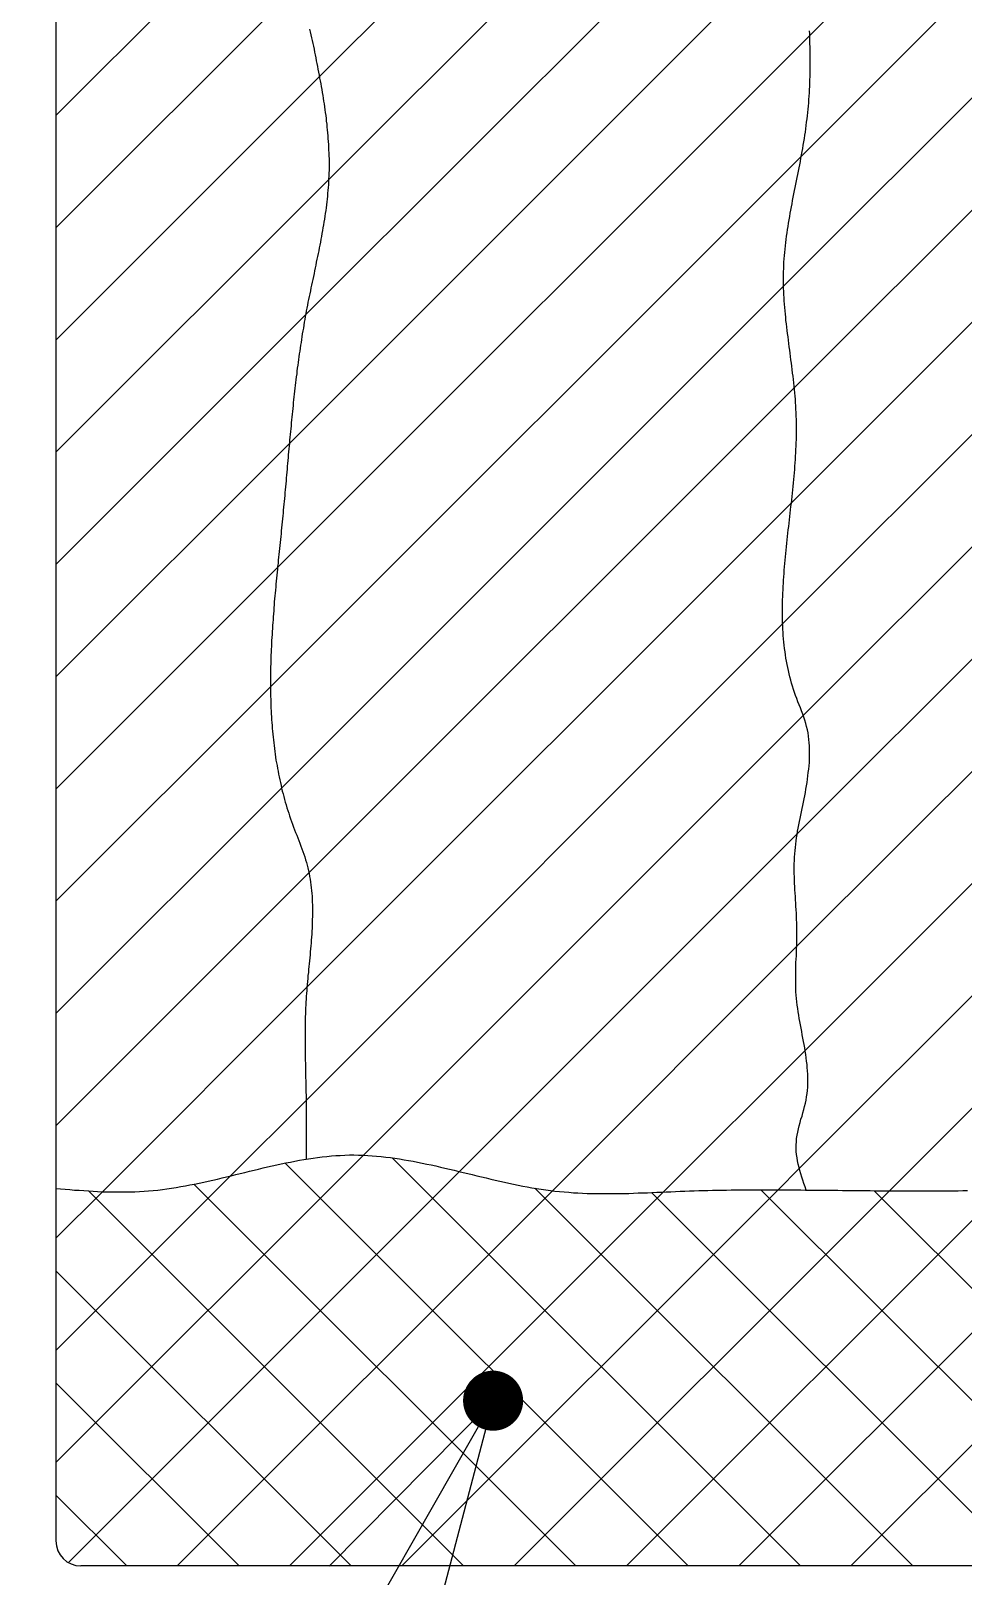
# Model space of a CAD drawing. Extents: x 443 to 1217, y -1921 to -677.
# Drawn here: x 511.64 to 518.9, y -1150.18 to -1138.15 of the extents above; entities that cross this region are included whole.
import ezdxf

# ---------------------------------------------------------------- set-up
doc = ezdxf.new("R2010")
doc.units = 0
doc.header["$MEASUREMENT"] = 0
doc.layers.get('0').update_dxf_attribs({"linetype": 'CONTINUOUS'})
doc.layers.add('3', color=8, linetype='CONTINUOUS')

msp = doc.modelspace()

# ---------------------------------------------------------------- linework, layer by layer
at = {"color": 8, "linetype": 'Continuous'}
for p, q in [((517.504, -1140.135), (525.065, -1132.574)), ((517.565, -1141.823), (526.814, -1132.574)), ((517.588, -1140.926), (525.939, -1132.574)), ((517.643, -1139.122), (524.19, -1132.574)), ((517.708, -1138.182), (523.315, -1132.574)), ((517.497, -1142.765), (526.853, -1133.41)), ((517.658, -1143.48), (526.845, -1134.292)), ((513.889, -1138.502), (517.533, -1134.858)), ((517.611, -1144.401), (526.816, -1135.196)), ((513.961, -1139.305), (517.469, -1135.797)), ((517.606, -1145.28), (526.779, -1136.108)), ((513.781, -1140.359), (517.528, -1136.613)), ((511.837, -1138.805), (513.63, -1137.012)), ((517.672, -1146.089), (526.754, -1137.007)), ((513.655, -1141.36), (517.632, -1137.383)), ((511.837, -1139.68), (513.74, -1137.777)), ((517.627, -1147.009), (526.759, -1137.877)), ((513.563, -1142.326), (517.708, -1138.182)), ((511.837, -1140.554), (513.889, -1138.502)), ((518.328, -1147.183), (526.794, -1138.716)), ((513.508, -1143.256), (517.643, -1139.122)), ((511.837, -1141.429), (513.961, -1139.305)), ((513.594, -1144.045), (517.504, -1140.135)), ((511.837, -1142.304), (513.781, -1140.359)), ((513.808, -1144.706), (517.588, -1140.926)), ((511.837, -1143.178), (513.655, -1141.36)), ((513.792, -1145.596), (517.565, -1141.823)), ((511.837, -1144.053), (513.563, -1142.326)), ((513.785, -1146.478), (517.497, -1142.765)), ((511.837, -1144.927), (513.508, -1143.256)), ((514.232, -1146.905), (517.658, -1143.48)), ((511.837, -1145.802), (513.594, -1144.045)), ((514.98, -1147.032), (517.611, -1144.401)), ((511.837, -1146.677), (513.808, -1144.706)), ((515.705, -1147.182), (517.606, -1145.28)), ((512.2, -1147.189), (513.792, -1145.596)), ((516.57, -1147.191), (517.672, -1146.089)), ((513.196, -1147.066), (513.785, -1146.478)), ((511.837, -1149.3), (514.232, -1146.905)), ((516.761, -1150.105), (513.622, -1146.966)), ((517.636, -1150.105), (514.456, -1146.926)), ((511.837, -1148.426), (513.196, -1147.066)), ((511.934, -1150.079), (514.98, -1147.032)), ((517.462, -1147.174), (517.627, -1147.009)), ((511.837, -1147.551), (512.2, -1147.189)), ((515.012, -1150.105), (512.09, -1147.183)), ((512.782, -1150.105), (515.705, -1147.182)), ((515.887, -1150.105), (512.912, -1147.131)), ((513.656, -1150.105), (516.57, -1147.191)), ((514.531, -1150.105), (517.462, -1147.174)), ((515.405, -1150.105), (518.328, -1147.183)), ((518.51, -1150.105), (515.567, -1147.162)), ((516.28, -1150.105), (519.206, -1147.179)), ((519.385, -1150.105), (516.475, -1147.195)), ((517.155, -1150.105), (520.069, -1147.191)), ((520.26, -1150.105), (517.328, -1147.174)), ((518.029, -1150.105), (520.935, -1147.199)), ((521.134, -1150.105), (518.211, -1147.182)), ((514.137, -1150.105), (511.837, -1147.805)), ((513.263, -1150.105), (511.837, -1148.679)), ((512.388, -1150.105), (511.837, -1149.554))]:
    msp.add_line(p, q, dxfattribs=at)
at = {"color": 7, "linetype": 'Continuous'}
msp.add_line((515.242, -1148.817), (503.162, -1169.972), dxfattribs=at)
at = {"color": 8}
for q in [(513.965, -1150.107), (514.083, -1150.847), (514.781, -1150.573)]:
    msp.add_line((515.242, -1148.817), q, dxfattribs=at)
at = {"color": 8, "const_width": 0.234}
msp.add_lwpolyline([(515.359, -1148.817, 1), (515.125, -1148.818, 1), (515.359, -1148.817)], format="xyb", dxfattribs=at)
at = {"layer": '3', "color": 3, "linetype": 'Continuous'}
for p, q in [((511.837, -1131.113), (511.837, -1149.91)), ((532.29, -1150.105), (512.032, -1150.105))]:
    msp.add_line(p, q, dxfattribs=at)
at = {"layer": '3', "color": 3}
for p, q in [((513.813, -1138.132), (513.818, -1138.154)), ((513.818, -1138.154), (513.823, -1138.176)), ((513.823, -1138.176), (513.828, -1138.199)), ((513.828, -1138.199), (513.832, -1138.221)), ((517.708, -1138.169), (517.707, -1138.144)), ((517.709, -1138.195), (517.708, -1138.169)), ((517.71, -1138.22), (517.709, -1138.195)), ((513.832, -1138.221), (513.837, -1138.244)), ((513.837, -1138.244), (513.842, -1138.266)), ((513.842, -1138.266), (513.847, -1138.288)), ((513.847, -1138.288), (513.851, -1138.311)), ((513.851, -1138.311), (513.856, -1138.333)), ((517.71, -1138.246), (517.71, -1138.22)), ((517.711, -1138.271), (517.71, -1138.246)), ((517.712, -1138.297), (517.711, -1138.271)), ((517.712, -1138.322), (517.712, -1138.297)), ((517.712, -1138.348), (517.712, -1138.322)), ((513.856, -1138.333), (513.861, -1138.356)), ((513.861, -1138.356), (513.865, -1138.378)), ((513.865, -1138.378), (513.87, -1138.401)), ((513.87, -1138.401), (513.874, -1138.423)), ((513.874, -1138.423), (513.878, -1138.445)), ((517.712, -1138.374), (517.712, -1138.348)), ((517.712, -1138.399), (517.712, -1138.374)), ((517.712, -1138.425), (517.712, -1138.399)), ((517.712, -1138.45), (517.712, -1138.425)), ((513.878, -1138.445), (513.883, -1138.468)), ((513.883, -1138.468), (513.887, -1138.49)), ((513.887, -1138.49), (513.891, -1138.513)), ((513.891, -1138.513), (513.896, -1138.535)), ((513.896, -1138.535), (513.9, -1138.558)), ((513.9, -1138.558), (513.904, -1138.58)), ((517.708, -1138.578), (517.709, -1138.552)), ((517.709, -1138.552), (517.71, -1138.527)), ((517.71, -1138.527), (517.711, -1138.501)), ((517.711, -1138.476), (517.712, -1138.45)), ((517.711, -1138.501), (517.711, -1138.476)), ((513.904, -1138.58), (513.907, -1138.603)), ((513.907, -1138.603), (513.911, -1138.625)), ((513.911, -1138.625), (513.915, -1138.648)), ((513.915, -1138.648), (513.919, -1138.67)), ((513.919, -1138.67), (513.922, -1138.692)), ((517.7, -1138.705), (517.702, -1138.68)), ((517.702, -1138.68), (517.704, -1138.654)), ((517.704, -1138.654), (517.705, -1138.629)), ((517.705, -1138.629), (517.707, -1138.603)), ((517.707, -1138.603), (517.708, -1138.578)), ((513.922, -1138.692), (513.925, -1138.715)), ((513.925, -1138.715), (513.929, -1138.737)), ((513.929, -1138.737), (513.932, -1138.76)), ((513.932, -1138.76), (513.935, -1138.782)), ((513.935, -1138.782), (513.938, -1138.805)), ((513.938, -1138.805), (513.941, -1138.827)), ((517.69, -1138.807), (517.693, -1138.782)), ((517.693, -1138.782), (517.696, -1138.756)), ((517.696, -1138.756), (517.698, -1138.731)), ((517.698, -1138.731), (517.7, -1138.705)), ((513.941, -1138.827), (513.943, -1138.85)), ((513.943, -1138.85), (513.946, -1138.872)), ((513.946, -1138.872), (513.948, -1138.895)), ((513.948, -1138.895), (513.95, -1138.917)), ((513.95, -1138.917), (513.952, -1138.94)), ((517.674, -1138.934), (517.678, -1138.909)), ((517.678, -1138.909), (517.681, -1138.883)), ((517.681, -1138.883), (517.684, -1138.858)), ((517.684, -1138.858), (517.687, -1138.832)), ((517.687, -1138.832), (517.69, -1138.807)), ((513.952, -1138.94), (513.954, -1138.962)), ((513.954, -1138.962), (513.956, -1138.985)), ((513.956, -1138.985), (513.958, -1139.007)), ((513.958, -1139.007), (513.959, -1139.03)), ((513.959, -1139.03), (513.96, -1139.052)), ((517.654, -1139.061), (517.658, -1139.036)), ((517.658, -1139.036), (517.662, -1139.01)), ((517.662, -1139.01), (517.666, -1138.985)), ((517.666, -1138.985), (517.67, -1138.959)), ((517.67, -1138.959), (517.674, -1138.934)), ((513.96, -1139.052), (513.961, -1139.075)), ((513.961, -1139.075), (513.962, -1139.097)), ((513.962, -1139.097), (513.963, -1139.119)), ((513.963, -1139.119), (513.964, -1139.142)), ((513.964, -1139.142), (513.964, -1139.164)), ((513.964, -1139.164), (513.964, -1139.187)), ((517.63, -1139.188), (517.635, -1139.162)), ((517.635, -1139.162), (517.64, -1139.137)), ((517.64, -1139.137), (517.644, -1139.112)), ((517.644, -1139.112), (517.649, -1139.086)), ((517.649, -1139.086), (517.654, -1139.061)), ((513.962, -1139.277), (513.961, -1139.299)), ((513.963, -1139.254), (513.962, -1139.277)), ((513.964, -1139.232), (513.963, -1139.254)), ((513.964, -1139.187), (513.964, -1139.209)), ((513.964, -1139.209), (513.964, -1139.232)), ((517.61, -1139.289), (517.615, -1139.264)), ((517.615, -1139.264), (517.62, -1139.238)), ((517.62, -1139.238), (517.625, -1139.213)), ((517.625, -1139.213), (517.63, -1139.188)), ((513.955, -1139.389), (513.953, -1139.411)), ((513.957, -1139.366), (513.955, -1139.389)), ((513.959, -1139.344), (513.957, -1139.366)), ((513.96, -1139.321), (513.959, -1139.344)), ((513.961, -1139.299), (513.96, -1139.321)), ((517.585, -1139.416), (517.59, -1139.39)), ((517.59, -1139.39), (517.595, -1139.365)), ((517.595, -1139.365), (517.6, -1139.34)), ((517.6, -1139.34), (517.605, -1139.314)), ((517.605, -1139.314), (517.61, -1139.289)), ((513.941, -1139.523), (513.938, -1139.545)), ((513.944, -1139.501), (513.941, -1139.523)), ((513.946, -1139.478), (513.944, -1139.501)), ((513.949, -1139.456), (513.946, -1139.478)), ((513.951, -1139.433), (513.949, -1139.456)), ((513.953, -1139.411), (513.951, -1139.433)), ((517.561, -1139.542), (517.565, -1139.517)), ((517.565, -1139.517), (517.57, -1139.492)), ((517.57, -1139.492), (517.575, -1139.466)), ((517.575, -1139.466), (517.58, -1139.441)), ((517.58, -1139.441), (517.585, -1139.416)), ((513.924, -1139.635), (513.921, -1139.657)), ((513.928, -1139.613), (513.924, -1139.635)), ((513.931, -1139.59), (513.928, -1139.613)), ((513.935, -1139.568), (513.931, -1139.59)), ((513.938, -1139.545), (513.935, -1139.568)), ((517.539, -1139.669), (517.543, -1139.643)), ((517.543, -1139.643), (517.547, -1139.618)), ((517.547, -1139.618), (517.552, -1139.593)), ((517.552, -1139.593), (517.556, -1139.567)), ((517.556, -1139.567), (517.561, -1139.542)), ((513.901, -1139.769), (513.897, -1139.791)), ((513.905, -1139.747), (513.901, -1139.769)), ((513.909, -1139.724), (513.905, -1139.747)), ((513.913, -1139.702), (513.909, -1139.724)), ((513.917, -1139.68), (513.913, -1139.702)), ((513.921, -1139.657), (513.917, -1139.68)), ((517.524, -1139.77), (517.528, -1139.744)), ((517.528, -1139.744), (517.531, -1139.719)), ((517.531, -1139.719), (517.535, -1139.694)), ((517.535, -1139.694), (517.539, -1139.669)), ((513.879, -1139.881), (513.875, -1139.903)), ((513.884, -1139.858), (513.879, -1139.881)), ((513.888, -1139.836), (513.884, -1139.858)), ((513.892, -1139.814), (513.888, -1139.836)), ((513.897, -1139.791), (513.892, -1139.814)), ((517.511, -1139.896), (517.513, -1139.871)), ((517.513, -1139.871), (517.516, -1139.846)), ((517.516, -1139.846), (517.518, -1139.82)), ((517.518, -1139.82), (517.521, -1139.795)), ((517.521, -1139.795), (517.524, -1139.77)), ((513.856, -1139.992), (513.851, -1140.015)), ((513.861, -1139.97), (513.856, -1139.992)), ((513.865, -1139.948), (513.861, -1139.97)), ((513.87, -1139.925), (513.865, -1139.948)), ((513.875, -1139.903), (513.87, -1139.925)), ((517.504, -1140.023), (517.505, -1139.997)), ((517.505, -1139.997), (517.506, -1139.972)), ((517.506, -1139.972), (517.507, -1139.947)), ((517.507, -1139.947), (517.509, -1139.921)), ((517.509, -1139.921), (517.511, -1139.896)), ((513.828, -1140.126), (513.823, -1140.148)), ((513.833, -1140.104), (513.828, -1140.126)), ((513.837, -1140.082), (513.833, -1140.104)), ((513.842, -1140.059), (513.837, -1140.082)), ((513.847, -1140.037), (513.842, -1140.059)), ((513.851, -1140.015), (513.847, -1140.037)), ((517.503, -1140.048), (517.504, -1140.023)), ((517.503, -1140.073), (517.503, -1140.048)), ((517.503, -1140.099), (517.503, -1140.073)), ((517.504, -1140.124), (517.503, -1140.099)), ((517.504, -1140.149), (517.504, -1140.124)), ((513.805, -1140.238), (513.8, -1140.26)), ((513.809, -1140.215), (513.805, -1140.238)), ((513.814, -1140.193), (513.809, -1140.215)), ((513.819, -1140.171), (513.814, -1140.193)), ((513.823, -1140.148), (513.819, -1140.171)), ((517.505, -1140.175), (517.504, -1140.149)), ((517.507, -1140.2), (517.505, -1140.175)), ((517.508, -1140.225), (517.507, -1140.2)), ((517.51, -1140.25), (517.508, -1140.225)), ((517.512, -1140.276), (517.51, -1140.25)), ((513.783, -1140.349), (513.779, -1140.372)), ((513.787, -1140.327), (513.783, -1140.349)), ((513.792, -1140.305), (513.787, -1140.327)), ((513.796, -1140.282), (513.792, -1140.305)), ((513.8, -1140.26), (513.796, -1140.282)), ((517.514, -1140.301), (517.512, -1140.276)), ((517.516, -1140.327), (517.514, -1140.301)), ((517.518, -1140.352), (517.516, -1140.327)), ((517.521, -1140.377), (517.518, -1140.352)), ((513.76, -1140.483), (513.756, -1140.506)), ((513.764, -1140.461), (513.76, -1140.483)), ((513.767, -1140.439), (513.764, -1140.461)), ((513.771, -1140.416), (513.767, -1140.439)), ((513.775, -1140.394), (513.771, -1140.416)), ((513.779, -1140.372), (513.775, -1140.394)), ((517.523, -1140.403), (517.521, -1140.377)), ((517.526, -1140.428), (517.523, -1140.403)), ((517.529, -1140.454), (517.526, -1140.428)), ((517.532, -1140.479), (517.529, -1140.454)), ((517.535, -1140.504), (517.532, -1140.479)), ((513.742, -1140.595), (513.739, -1140.617)), ((513.746, -1140.573), (513.742, -1140.595)), ((513.749, -1140.55), (513.746, -1140.573)), ((513.753, -1140.528), (513.749, -1140.55)), ((513.756, -1140.506), (513.753, -1140.528)), ((517.539, -1140.53), (517.535, -1140.504)), ((517.542, -1140.555), (517.539, -1140.53)), ((517.545, -1140.581), (517.542, -1140.555)), ((517.549, -1140.606), (517.545, -1140.581)), ((517.552, -1140.632), (517.549, -1140.606)), ((513.723, -1140.729), (513.72, -1140.751)), ((513.726, -1140.707), (513.723, -1140.729)), ((513.729, -1140.684), (513.726, -1140.707)), ((513.732, -1140.662), (513.729, -1140.684)), ((513.736, -1140.64), (513.732, -1140.662)), ((513.739, -1140.617), (513.736, -1140.64)), ((517.555, -1140.657), (517.552, -1140.632)), ((517.559, -1140.683), (517.555, -1140.657)), ((517.562, -1140.708), (517.559, -1140.683)), ((517.565, -1140.734), (517.562, -1140.708)), ((513.709, -1140.841), (513.706, -1140.863)), ((513.712, -1140.818), (513.709, -1140.841)), ((513.714, -1140.796), (513.712, -1140.818)), ((513.717, -1140.774), (513.714, -1140.796)), ((513.72, -1140.751), (513.717, -1140.774)), ((517.569, -1140.759), (517.565, -1140.734)), ((517.572, -1140.785), (517.569, -1140.759)), ((517.575, -1140.811), (517.572, -1140.785)), ((517.578, -1140.836), (517.575, -1140.811)), ((517.581, -1140.862), (517.578, -1140.836)), ((513.696, -1140.953), (513.693, -1140.975)), ((513.698, -1140.93), (513.696, -1140.953)), ((513.701, -1140.908), (513.698, -1140.93)), ((513.703, -1140.885), (513.701, -1140.908)), ((513.706, -1140.863), (513.703, -1140.885)), ((517.584, -1140.888), (517.581, -1140.862)), ((517.587, -1140.913), (517.584, -1140.888)), ((517.589, -1140.939), (517.587, -1140.913)), ((517.592, -1140.965), (517.589, -1140.939)), ((517.594, -1140.991), (517.592, -1140.965)), ((513.681, -1141.087), (513.679, -1141.11)), ((513.684, -1141.065), (513.681, -1141.087)), ((513.686, -1141.042), (513.684, -1141.065)), ((513.688, -1141.02), (513.686, -1141.042)), ((513.691, -1140.997), (513.688, -1141.02)), ((513.693, -1140.975), (513.691, -1140.997)), ((517.596, -1141.016), (517.594, -1140.991)), ((517.598, -1141.042), (517.596, -1141.016)), ((517.599, -1141.068), (517.598, -1141.042)), ((517.601, -1141.094), (517.599, -1141.068)), ((513.67, -1141.2), (513.668, -1141.222)), ((513.672, -1141.177), (513.67, -1141.2)), ((513.674, -1141.155), (513.672, -1141.177)), ((513.677, -1141.132), (513.674, -1141.155)), ((513.679, -1141.11), (513.677, -1141.132)), ((517.602, -1141.12), (517.601, -1141.094)), ((517.603, -1141.146), (517.602, -1141.12)), ((517.604, -1141.172), (517.603, -1141.146)), ((517.605, -1141.198), (517.604, -1141.172)), ((517.605, -1141.223), (517.605, -1141.198)), ((513.659, -1141.312), (513.657, -1141.335)), ((513.662, -1141.29), (513.659, -1141.312)), ((513.664, -1141.267), (513.662, -1141.29)), ((513.666, -1141.245), (513.664, -1141.267)), ((513.668, -1141.222), (513.666, -1141.245)), ((517.603, -1141.354), (517.604, -1141.328)), ((517.604, -1141.302), (517.605, -1141.275)), ((517.604, -1141.328), (517.604, -1141.302)), ((517.605, -1141.249), (517.605, -1141.223)), ((517.605, -1141.275), (517.605, -1141.249)), ((513.647, -1141.448), (513.645, -1141.47)), ((513.649, -1141.425), (513.647, -1141.448)), ((513.651, -1141.402), (513.649, -1141.425)), ((513.653, -1141.38), (513.651, -1141.402)), ((513.655, -1141.357), (513.653, -1141.38)), ((513.657, -1141.335), (513.655, -1141.357)), ((517.598, -1141.458), (517.599, -1141.432)), ((517.599, -1141.432), (517.601, -1141.406)), ((517.601, -1141.406), (517.602, -1141.38)), ((517.602, -1141.38), (517.603, -1141.354)), ((513.637, -1141.561), (513.635, -1141.584)), ((513.639, -1141.538), (513.637, -1141.561)), ((513.641, -1141.516), (513.639, -1141.538)), ((513.643, -1141.493), (513.641, -1141.516)), ((513.645, -1141.47), (513.643, -1141.493)), ((517.589, -1141.589), (517.591, -1141.563)), ((517.591, -1141.563), (517.593, -1141.536)), ((517.593, -1141.536), (517.595, -1141.51)), ((517.595, -1141.51), (517.596, -1141.484)), ((517.596, -1141.484), (517.598, -1141.458)), ((513.627, -1141.674), (513.625, -1141.697)), ((513.629, -1141.652), (513.627, -1141.674)), ((513.631, -1141.629), (513.629, -1141.652)), ((513.633, -1141.606), (513.631, -1141.629)), ((513.635, -1141.584), (513.633, -1141.606)), ((517.576, -1141.72), (517.579, -1141.694)), ((517.579, -1141.694), (517.582, -1141.667)), ((517.582, -1141.667), (517.584, -1141.641)), ((517.584, -1141.641), (517.586, -1141.615)), ((517.586, -1141.615), (517.589, -1141.589)), ((513.615, -1141.811), (513.612, -1141.834)), ((513.617, -1141.788), (513.615, -1141.811)), ((513.619, -1141.765), (513.617, -1141.788)), ((513.621, -1141.743), (513.619, -1141.765)), ((513.623, -1141.72), (513.621, -1141.743)), ((513.625, -1141.697), (513.623, -1141.72)), ((517.565, -1141.825), (517.568, -1141.798)), ((517.568, -1141.798), (517.571, -1141.772)), ((517.571, -1141.772), (517.574, -1141.746)), ((517.574, -1141.746), (517.576, -1141.72)), ((513.604, -1141.925), (513.601, -1141.948)), ((513.606, -1141.903), (513.604, -1141.925)), ((513.608, -1141.88), (513.606, -1141.903)), ((513.61, -1141.857), (513.608, -1141.88)), ((513.612, -1141.834), (513.61, -1141.857)), ((517.55, -1141.955), (517.553, -1141.929)), ((517.553, -1141.929), (517.556, -1141.903)), ((517.556, -1141.903), (517.559, -1141.877)), ((517.559, -1141.877), (517.562, -1141.851)), ((517.562, -1141.851), (517.565, -1141.825)), ((513.592, -1142.04), (513.59, -1142.063)), ((513.595, -1142.017), (513.592, -1142.04)), ((513.597, -1141.994), (513.595, -1142.017)), ((513.599, -1141.971), (513.597, -1141.994)), ((513.601, -1141.948), (513.599, -1141.971)), ((517.538, -1142.06), (517.541, -1142.034)), ((517.541, -1142.034), (517.544, -1142.008)), ((517.544, -1142.008), (517.547, -1141.982)), ((517.547, -1141.982), (517.55, -1141.955)), ((513.581, -1142.155), (513.578, -1142.178)), ((513.583, -1142.132), (513.581, -1142.155)), ((513.585, -1142.109), (513.583, -1142.132)), ((513.588, -1142.086), (513.585, -1142.109)), ((513.59, -1142.063), (513.588, -1142.086)), ((517.524, -1142.19), (517.527, -1142.164)), ((517.527, -1142.164), (517.53, -1142.138)), ((517.53, -1142.138), (517.533, -1142.112)), ((517.533, -1142.112), (517.536, -1142.086)), ((517.536, -1142.086), (517.538, -1142.06)), ((513.567, -1142.294), (513.564, -1142.317)), ((513.569, -1142.27), (513.567, -1142.294)), ((513.571, -1142.247), (513.569, -1142.27)), ((513.574, -1142.224), (513.571, -1142.247)), ((513.576, -1142.201), (513.574, -1142.224)), ((513.578, -1142.178), (513.576, -1142.201)), ((517.512, -1142.32), (517.514, -1142.294)), ((517.514, -1142.294), (517.517, -1142.268)), ((517.517, -1142.268), (517.519, -1142.242)), ((517.519, -1142.242), (517.522, -1142.216)), ((517.522, -1142.216), (517.524, -1142.19)), ((513.555, -1142.409), (513.553, -1142.432)), ((513.558, -1142.386), (513.555, -1142.409)), ((513.56, -1142.363), (513.558, -1142.386)), ((513.562, -1142.34), (513.56, -1142.363)), ((513.564, -1142.317), (513.562, -1142.34)), ((517.504, -1142.424), (517.506, -1142.398)), ((517.506, -1142.398), (517.508, -1142.372)), ((517.508, -1142.372), (517.51, -1142.346)), ((517.51, -1142.346), (517.512, -1142.32)), ((513.545, -1142.525), (513.543, -1142.548)), ((513.547, -1142.502), (513.545, -1142.525)), ((513.549, -1142.478), (513.547, -1142.502)), ((513.551, -1142.455), (513.549, -1142.478)), ((513.553, -1142.432), (513.551, -1142.455)), ((517.498, -1142.552), (517.499, -1142.526)), ((517.499, -1142.526), (517.5, -1142.501)), ((517.5, -1142.501), (517.501, -1142.475)), ((517.501, -1142.475), (517.503, -1142.449)), ((517.503, -1142.449), (517.504, -1142.424)), ((513.535, -1142.64), (513.533, -1142.663)), ((513.537, -1142.617), (513.535, -1142.64)), ((513.538, -1142.594), (513.537, -1142.617)), ((513.54, -1142.571), (513.538, -1142.594)), ((513.543, -1142.548), (513.54, -1142.571)), ((517.496, -1142.603), (517.497, -1142.578)), ((517.496, -1142.629), (517.496, -1142.603)), ((517.496, -1142.654), (517.496, -1142.629)), ((517.496, -1142.68), (517.496, -1142.654)), ((517.497, -1142.578), (517.498, -1142.552)), ((513.526, -1142.756), (513.524, -1142.779)), ((513.528, -1142.733), (513.526, -1142.756)), ((513.529, -1142.71), (513.528, -1142.733)), ((513.531, -1142.687), (513.529, -1142.71)), ((513.533, -1142.663), (513.531, -1142.687)), ((517.496, -1142.705), (517.496, -1142.68)), ((517.496, -1142.731), (517.496, -1142.705)), ((517.497, -1142.756), (517.496, -1142.731)), ((517.498, -1142.781), (517.497, -1142.756)), ((513.517, -1142.894), (513.516, -1142.917)), ((513.519, -1142.871), (513.517, -1142.894)), ((513.52, -1142.848), (513.519, -1142.871)), ((513.521, -1142.825), (513.52, -1142.848)), ((513.523, -1142.802), (513.521, -1142.825)), ((513.524, -1142.779), (513.523, -1142.802)), ((517.499, -1142.806), (517.498, -1142.781)), ((517.501, -1142.832), (517.499, -1142.806)), ((517.502, -1142.857), (517.501, -1142.832)), ((517.504, -1142.882), (517.502, -1142.857)), ((517.507, -1142.907), (517.504, -1142.882)), ((513.512, -1143.009), (513.511, -1143.032)), ((513.513, -1142.987), (513.512, -1143.009)), ((513.514, -1142.964), (513.513, -1142.987)), ((513.515, -1142.94), (513.514, -1142.964)), ((513.516, -1142.917), (513.515, -1142.94)), ((517.509, -1142.932), (517.507, -1142.907)), ((517.512, -1142.957), (517.509, -1142.932)), ((517.516, -1142.982), (517.512, -1142.957)), ((517.519, -1143.007), (517.516, -1142.982)), ((517.523, -1143.032), (517.519, -1143.007)), ((513.51, -1143.078), (513.509, -1143.101)), ((513.509, -1143.101), (513.509, -1143.124)), ((513.509, -1143.124), (513.509, -1143.147)), ((513.511, -1143.055), (513.51, -1143.078)), ((513.511, -1143.032), (513.511, -1143.055)), ((517.527, -1143.056), (517.523, -1143.032)), ((517.532, -1143.081), (517.527, -1143.056)), ((517.537, -1143.106), (517.532, -1143.081)), ((517.542, -1143.13), (517.537, -1143.106)), ((517.548, -1143.155), (517.542, -1143.13)), ((513.509, -1143.147), (513.508, -1143.17)), ((513.508, -1143.17), (513.508, -1143.193)), ((513.508, -1143.193), (513.508, -1143.216)), ((513.508, -1143.216), (513.508, -1143.239)), ((513.508, -1143.239), (513.508, -1143.262)), ((517.554, -1143.179), (517.548, -1143.155)), ((517.56, -1143.203), (517.554, -1143.179)), ((517.567, -1143.228), (517.56, -1143.203)), ((517.574, -1143.252), (517.567, -1143.228)), ((517.582, -1143.276), (517.574, -1143.252)), ((513.508, -1143.262), (513.508, -1143.285)), ((513.508, -1143.285), (513.509, -1143.307)), ((513.509, -1143.307), (513.509, -1143.33)), ((513.509, -1143.33), (513.51, -1143.353)), ((513.51, -1143.353), (513.51, -1143.376)), ((513.51, -1143.376), (513.511, -1143.398)), ((517.589, -1143.3), (517.582, -1143.276)), ((517.598, -1143.324), (517.589, -1143.3)), ((517.607, -1143.348), (517.598, -1143.324)), ((517.616, -1143.372), (517.607, -1143.348)), ((517.625, -1143.396), (517.616, -1143.372)), ((513.511, -1143.398), (513.512, -1143.421)), ((513.512, -1143.421), (513.513, -1143.444)), ((513.513, -1143.444), (513.514, -1143.467)), ((513.514, -1143.467), (513.515, -1143.489)), ((513.515, -1143.489), (513.517, -1143.512)), ((517.635, -1143.42), (517.625, -1143.396)), ((517.644, -1143.444), (517.635, -1143.42)), ((517.653, -1143.468), (517.644, -1143.444)), ((517.662, -1143.492), (517.653, -1143.468)), ((517.67, -1143.516), (517.662, -1143.492)), ((513.517, -1143.512), (513.519, -1143.534)), ((513.519, -1143.534), (513.52, -1143.557)), ((513.52, -1143.557), (513.522, -1143.58)), ((513.522, -1143.58), (513.524, -1143.602)), ((513.524, -1143.602), (513.526, -1143.625)), ((517.678, -1143.541), (517.67, -1143.516)), ((517.684, -1143.565), (517.678, -1143.541)), ((517.69, -1143.59), (517.684, -1143.565)), ((517.695, -1143.615), (517.69, -1143.59)), ((517.699, -1143.64), (517.695, -1143.615)), ((513.526, -1143.625), (513.528, -1143.647)), ((513.528, -1143.647), (513.531, -1143.669)), ((513.531, -1143.669), (513.533, -1143.692)), ((513.533, -1143.692), (513.536, -1143.714)), ((513.536, -1143.714), (513.539, -1143.737)), ((513.539, -1143.737), (513.542, -1143.759)), ((517.702, -1143.665), (517.699, -1143.64)), ((517.704, -1143.691), (517.702, -1143.665)), ((517.706, -1143.716), (517.704, -1143.691)), ((517.707, -1143.742), (517.706, -1143.716)), ((513.542, -1143.759), (513.545, -1143.781)), ((513.545, -1143.781), (513.548, -1143.803)), ((513.548, -1143.803), (513.551, -1143.826)), ((513.551, -1143.826), (513.555, -1143.848)), ((513.555, -1143.848), (513.559, -1143.87)), ((517.703, -1143.872), (517.705, -1143.846)), ((517.705, -1143.846), (517.706, -1143.82)), ((517.706, -1143.82), (517.707, -1143.794)), ((517.707, -1143.768), (517.707, -1143.742)), ((517.707, -1143.794), (517.707, -1143.768)), ((513.559, -1143.87), (513.563, -1143.892)), ((513.563, -1143.892), (513.567, -1143.914)), ((513.567, -1143.914), (513.571, -1143.936)), ((513.571, -1143.936), (513.575, -1143.958)), ((513.575, -1143.958), (513.58, -1143.98)), ((513.58, -1143.98), (513.585, -1144.002)), ((517.687, -1144.001), (517.691, -1143.975)), ((517.691, -1143.975), (517.694, -1143.949)), ((517.694, -1143.949), (517.697, -1143.923)), ((517.697, -1143.923), (517.7, -1143.897)), ((517.7, -1143.897), (517.703, -1143.872)), ((513.585, -1144.002), (513.59, -1144.024)), ((513.59, -1144.024), (513.595, -1144.046)), ((513.595, -1144.046), (513.6, -1144.068)), ((513.6, -1144.068), (513.606, -1144.09)), ((513.606, -1144.09), (513.611, -1144.111)), ((517.669, -1144.104), (517.674, -1144.078)), ((517.674, -1144.078), (517.678, -1144.053)), ((517.678, -1144.053), (517.683, -1144.027)), ((517.683, -1144.027), (517.687, -1144.001)), ((513.611, -1144.111), (513.617, -1144.133)), ((513.617, -1144.133), (513.623, -1144.155)), ((513.623, -1144.155), (513.63, -1144.176)), ((513.63, -1144.176), (513.636, -1144.198)), ((513.636, -1144.198), (513.643, -1144.22)), ((513.643, -1144.22), (513.65, -1144.241)), ((517.643, -1144.231), (517.649, -1144.205)), ((517.649, -1144.205), (517.654, -1144.18)), ((517.654, -1144.18), (517.659, -1144.155)), ((517.659, -1144.155), (517.664, -1144.129)), ((517.664, -1144.129), (517.669, -1144.104)), ((513.65, -1144.241), (513.657, -1144.262)), ((513.657, -1144.262), (513.664, -1144.284)), ((513.664, -1144.284), (513.671, -1144.305)), ((513.671, -1144.305), (513.679, -1144.327)), ((513.679, -1144.327), (513.687, -1144.348)), ((517.619, -1144.356), (517.624, -1144.331)), ((517.624, -1144.331), (517.628, -1144.306)), ((517.628, -1144.306), (517.633, -1144.281)), ((517.633, -1144.281), (517.638, -1144.256)), ((517.638, -1144.256), (517.643, -1144.231)), ((513.687, -1144.348), (513.695, -1144.369)), ((513.695, -1144.369), (513.703, -1144.39)), ((513.703, -1144.39), (513.712, -1144.411)), ((513.712, -1144.411), (513.72, -1144.433)), ((513.72, -1144.433), (513.728, -1144.454)), ((513.728, -1144.454), (513.737, -1144.475)), ((517.599, -1144.482), (517.603, -1144.457)), ((517.603, -1144.457), (517.606, -1144.432)), ((517.606, -1144.432), (517.61, -1144.407)), ((517.61, -1144.407), (517.614, -1144.381)), ((517.614, -1144.381), (517.619, -1144.356)), ((513.737, -1144.475), (513.745, -1144.496)), ((513.745, -1144.496), (513.753, -1144.517)), ((513.753, -1144.517), (513.761, -1144.539)), ((513.761, -1144.539), (513.768, -1144.56)), ((513.768, -1144.56), (513.775, -1144.581)), ((513.775, -1144.581), (513.782, -1144.603)), ((517.589, -1144.608), (517.59, -1144.583)), ((517.59, -1144.583), (517.592, -1144.558)), ((517.592, -1144.558), (517.594, -1144.532)), ((517.594, -1144.532), (517.596, -1144.507)), ((517.596, -1144.507), (517.599, -1144.482)), ((513.782, -1144.603), (513.788, -1144.624)), ((513.788, -1144.624), (513.794, -1144.646)), ((513.794, -1144.646), (513.8, -1144.667)), ((513.8, -1144.667), (513.805, -1144.689)), ((513.805, -1144.689), (513.809, -1144.711)), ((517.588, -1144.634), (517.589, -1144.608)), ((517.588, -1144.659), (517.588, -1144.634)), ((517.588, -1144.685), (517.588, -1144.659)), ((517.588, -1144.71), (517.588, -1144.685)), ((513.809, -1144.711), (513.813, -1144.733)), ((513.813, -1144.733), (513.817, -1144.755)), ((513.817, -1144.755), (513.82, -1144.777)), ((513.82, -1144.777), (513.823, -1144.799)), ((513.823, -1144.799), (513.826, -1144.821)), ((513.826, -1144.821), (513.828, -1144.843)), ((517.589, -1144.736), (517.588, -1144.71)), ((517.589, -1144.761), (517.589, -1144.736)), ((517.59, -1144.787), (517.589, -1144.761)), ((517.592, -1144.812), (517.59, -1144.787)), ((517.593, -1144.838), (517.592, -1144.812)), ((513.828, -1144.843), (513.83, -1144.866)), ((513.83, -1144.866), (513.832, -1144.888)), ((513.832, -1144.888), (513.833, -1144.91)), ((513.833, -1144.91), (513.834, -1144.933)), ((513.834, -1144.933), (513.835, -1144.955)), ((517.594, -1144.864), (517.593, -1144.838)), ((517.596, -1144.889), (517.594, -1144.864)), ((517.598, -1144.915), (517.596, -1144.889)), ((517.599, -1144.941), (517.598, -1144.915)), ((517.601, -1144.966), (517.599, -1144.941)), ((513.835, -1145.046), (513.834, -1145.069)), ((513.835, -1144.955), (513.835, -1144.978)), ((513.835, -1144.978), (513.835, -1145.001)), ((513.835, -1145.001), (513.835, -1145.023)), ((513.835, -1145.023), (513.835, -1145.046)), ((517.602, -1144.992), (517.601, -1144.966)), ((517.604, -1145.018), (517.602, -1144.992)), ((517.605, -1145.044), (517.604, -1145.018)), ((517.606, -1145.069), (517.605, -1145.044)), ((513.829, -1145.183), (513.827, -1145.206)), ((513.83, -1145.16), (513.829, -1145.183)), ((513.832, -1145.137), (513.83, -1145.16)), ((513.833, -1145.114), (513.832, -1145.137)), ((513.834, -1145.092), (513.833, -1145.114)), ((513.834, -1145.069), (513.834, -1145.092)), ((517.607, -1145.095), (517.606, -1145.069)), ((517.608, -1145.121), (517.607, -1145.095)), ((517.608, -1145.147), (517.608, -1145.121)), ((517.608, -1145.172), (517.608, -1145.147)), ((517.608, -1145.198), (517.608, -1145.172)), ((513.82, -1145.298), (513.818, -1145.321)), ((513.822, -1145.275), (513.82, -1145.298)), ((513.824, -1145.252), (513.822, -1145.275)), ((513.826, -1145.229), (513.824, -1145.252)), ((513.827, -1145.206), (513.826, -1145.229)), ((517.605, -1145.326), (517.606, -1145.301)), ((517.606, -1145.301), (517.607, -1145.275)), ((517.607, -1145.249), (517.608, -1145.224)), ((517.607, -1145.275), (517.607, -1145.249)), ((517.608, -1145.224), (517.608, -1145.198)), ((513.809, -1145.413), (513.807, -1145.436)), ((513.812, -1145.39), (513.809, -1145.413)), ((513.814, -1145.367), (513.812, -1145.39)), ((513.816, -1145.344), (513.814, -1145.367)), ((513.818, -1145.321), (513.816, -1145.344)), ((517.601, -1145.403), (517.603, -1145.377)), ((517.601, -1145.429), (517.601, -1145.403)), ((517.603, -1145.377), (517.604, -1145.352)), ((517.604, -1145.352), (517.605, -1145.326)), ((513.798, -1145.529), (513.796, -1145.552)), ((513.8, -1145.506), (513.798, -1145.529)), ((513.803, -1145.482), (513.8, -1145.506)), ((513.805, -1145.459), (513.803, -1145.482)), ((513.807, -1145.436), (513.805, -1145.459)), ((517.599, -1145.48), (517.6, -1145.454)), ((517.599, -1145.505), (517.599, -1145.48)), ((517.599, -1145.531), (517.599, -1145.505)), ((517.599, -1145.557), (517.599, -1145.531)), ((517.6, -1145.454), (517.601, -1145.429)), ((513.787, -1145.667), (513.785, -1145.689)), ((513.788, -1145.644), (513.787, -1145.667)), ((513.79, -1145.621), (513.788, -1145.644)), ((513.792, -1145.598), (513.79, -1145.621)), ((513.794, -1145.575), (513.792, -1145.598)), ((513.796, -1145.552), (513.794, -1145.575)), ((517.599, -1145.582), (517.599, -1145.557)), ((517.6, -1145.608), (517.599, -1145.582)), ((517.601, -1145.633), (517.6, -1145.608)), ((517.603, -1145.659), (517.601, -1145.633)), ((517.605, -1145.685), (517.603, -1145.659)), ((513.781, -1145.781), (513.78, -1145.804)), ((513.782, -1145.758), (513.781, -1145.781)), ((513.783, -1145.735), (513.782, -1145.758)), ((513.784, -1145.712), (513.783, -1145.735)), ((513.785, -1145.689), (513.784, -1145.712)), ((517.608, -1145.71), (517.605, -1145.685)), ((517.611, -1145.736), (517.608, -1145.71)), ((517.615, -1145.762), (517.611, -1145.736)), ((517.618, -1145.787), (517.615, -1145.762)), ((517.622, -1145.813), (517.618, -1145.787)), ((513.778, -1145.895), (513.777, -1145.917)), ((513.779, -1145.849), (513.778, -1145.872)), ((513.778, -1145.872), (513.778, -1145.895)), ((513.78, -1145.804), (513.779, -1145.827)), ((513.779, -1145.827), (513.779, -1145.849)), ((517.627, -1145.839), (517.622, -1145.813)), ((517.631, -1145.864), (517.627, -1145.839)), ((517.636, -1145.89), (517.631, -1145.864)), ((517.641, -1145.915), (517.636, -1145.89)), ((513.777, -1145.917), (513.777, -1145.94)), ((513.777, -1145.94), (513.777, -1145.963)), ((513.777, -1145.963), (513.777, -1145.985)), ((513.777, -1145.985), (513.777, -1146.008)), ((513.777, -1146.008), (513.777, -1146.031)), ((517.646, -1145.941), (517.641, -1145.915)), ((517.65, -1145.967), (517.646, -1145.941)), ((517.655, -1145.992), (517.65, -1145.967)), ((517.66, -1146.018), (517.655, -1145.992)), ((517.664, -1146.043), (517.66, -1146.018)), ((513.777, -1146.031), (513.778, -1146.053)), ((513.778, -1146.053), (513.778, -1146.076)), ((513.778, -1146.076), (513.778, -1146.099)), ((513.778, -1146.099), (513.778, -1146.121)), ((513.778, -1146.121), (513.779, -1146.144)), ((513.779, -1146.144), (513.779, -1146.166)), ((517.669, -1146.069), (517.664, -1146.043)), ((517.673, -1146.095), (517.669, -1146.069)), ((517.677, -1146.12), (517.673, -1146.095)), ((517.681, -1146.146), (517.677, -1146.12)), ((517.684, -1146.171), (517.681, -1146.146)), ((513.779, -1146.166), (513.78, -1146.189)), ((513.78, -1146.189), (513.78, -1146.212)), ((513.78, -1146.212), (513.781, -1146.234)), ((513.781, -1146.234), (513.781, -1146.257)), ((513.781, -1146.257), (513.782, -1146.279)), ((517.687, -1146.197), (517.684, -1146.171)), ((517.689, -1146.222), (517.687, -1146.197)), ((517.691, -1146.248), (517.689, -1146.222)), ((517.692, -1146.273), (517.691, -1146.248)), ((513.782, -1146.279), (513.782, -1146.302)), ((513.782, -1146.302), (513.783, -1146.324)), ((513.783, -1146.324), (513.783, -1146.347)), ((513.783, -1146.347), (513.784, -1146.369)), ((513.784, -1146.369), (513.784, -1146.392)), ((517.69, -1146.4), (517.692, -1146.374)), ((517.693, -1146.298), (517.692, -1146.273)), ((517.692, -1146.374), (517.693, -1146.349)), ((517.694, -1146.324), (517.693, -1146.298)), ((517.693, -1146.349), (517.694, -1146.324)), ((513.784, -1146.392), (513.784, -1146.415)), ((513.784, -1146.415), (513.785, -1146.437)), ((513.785, -1146.437), (513.785, -1146.46)), ((513.785, -1146.46), (513.785, -1146.482)), ((513.785, -1146.482), (513.786, -1146.505)), ((513.786, -1146.505), (513.786, -1146.528)), ((517.668, -1146.525), (517.674, -1146.5)), ((517.674, -1146.5), (517.679, -1146.475)), ((517.679, -1146.475), (517.684, -1146.45)), ((517.684, -1146.45), (517.687, -1146.425)), ((517.687, -1146.425), (517.69, -1146.4)), ((513.786, -1146.528), (513.786, -1146.55)), ((513.786, -1146.55), (513.786, -1146.573)), ((513.786, -1146.573), (513.786, -1146.596)), ((513.786, -1146.596), (513.786, -1146.618)), ((513.786, -1146.618), (513.786, -1146.641)), ((517.633, -1146.65), (517.64, -1146.625)), ((517.64, -1146.625), (517.648, -1146.6)), ((517.648, -1146.6), (517.655, -1146.575)), ((517.655, -1146.575), (517.662, -1146.55)), ((517.662, -1146.55), (517.668, -1146.525)), ((513.786, -1146.641), (513.786, -1146.664)), ((513.786, -1146.664), (513.786, -1146.686)), ((513.786, -1146.686), (513.786, -1146.709)), ((513.786, -1146.709), (513.786, -1146.731)), ((513.786, -1146.731), (513.786, -1146.754)), ((517.606, -1146.775), (517.61, -1146.75)), ((517.61, -1146.75), (517.615, -1146.725)), ((517.615, -1146.725), (517.62, -1146.7)), ((517.62, -1146.7), (517.627, -1146.675)), ((517.627, -1146.675), (517.633, -1146.65)), ((513.786, -1146.822), (513.785, -1146.845)), ((513.785, -1146.845), (513.785, -1146.868)), ((513.785, -1146.868), (513.785, -1146.89)), ((513.786, -1146.754), (513.786, -1146.777)), ((513.786, -1146.777), (513.786, -1146.8)), ((513.786, -1146.8), (513.786, -1146.822)), ((517.602, -1146.825), (517.604, -1146.8)), ((517.602, -1146.85), (517.602, -1146.825)), ((517.603, -1146.875), (517.602, -1146.85)), ((517.604, -1146.8), (517.606, -1146.775)), ((513.486, -1146.996), (513.521, -1146.988)), ((513.521, -1146.988), (513.557, -1146.98)), ((513.557, -1146.98), (513.592, -1146.972)), ((513.592, -1146.972), (513.628, -1146.965)), ((513.628, -1146.965), (513.663, -1146.958)), ((513.663, -1146.958), (513.699, -1146.951)), ((513.699, -1146.951), (513.734, -1146.944)), ((513.734, -1146.944), (513.769, -1146.938)), ((513.769, -1146.938), (513.805, -1146.932)), ((513.785, -1146.89), (513.785, -1146.913)), ((513.785, -1146.913), (513.785, -1146.936)), ((513.805, -1146.932), (513.84, -1146.927)), ((513.84, -1146.927), (513.875, -1146.922)), ((513.875, -1146.922), (513.911, -1146.918)), ((513.911, -1146.918), (513.946, -1146.914)), ((513.946, -1146.914), (513.982, -1146.911)), ((513.982, -1146.911), (514.017, -1146.908)), ((514.017, -1146.908), (514.052, -1146.906)), ((514.052, -1146.906), (514.088, -1146.904)), ((514.088, -1146.904), (514.123, -1146.903)), ((514.123, -1146.903), (514.158, -1146.903)), ((514.158, -1146.903), (514.194, -1146.904)), ((514.194, -1146.904), (514.229, -1146.905)), ((514.229, -1146.905), (514.265, -1146.907)), ((514.265, -1146.907), (514.3, -1146.909)), ((514.3, -1146.909), (514.335, -1146.912)), ((514.335, -1146.912), (514.371, -1146.915)), ((514.371, -1146.915), (514.406, -1146.919)), ((514.406, -1146.919), (514.442, -1146.924)), ((514.442, -1146.924), (514.477, -1146.929)), ((514.477, -1146.929), (514.512, -1146.934)), ((514.512, -1146.934), (514.548, -1146.94)), ((514.548, -1146.94), (514.583, -1146.946)), ((514.583, -1146.946), (514.619, -1146.952)), ((514.619, -1146.952), (514.654, -1146.959)), ((514.654, -1146.959), (514.69, -1146.966)), ((514.69, -1146.966), (514.725, -1146.974)), ((514.725, -1146.974), (514.76, -1146.981)), ((514.76, -1146.981), (514.796, -1146.989)), ((514.796, -1146.989), (514.831, -1146.997)), ((517.606, -1146.9), (517.603, -1146.875)), ((517.609, -1146.925), (517.606, -1146.9)), ((517.614, -1146.95), (517.609, -1146.925)), ((517.619, -1146.975), (517.614, -1146.95)), ((517.625, -1147), (517.619, -1146.975)), ((512.988, -1147.115), (513.024, -1147.107)), ((513.024, -1147.107), (513.06, -1147.099)), ((513.06, -1147.099), (513.095, -1147.091)), ((513.095, -1147.091), (513.131, -1147.082)), ((513.131, -1147.082), (513.166, -1147.074)), ((513.166, -1147.074), (513.202, -1147.065)), ((513.202, -1147.065), (513.237, -1147.056)), ((513.237, -1147.056), (513.273, -1147.048)), ((513.273, -1147.048), (513.309, -1147.039)), ((513.309, -1147.039), (513.344, -1147.03)), ((513.344, -1147.03), (513.38, -1147.022)), ((513.38, -1147.022), (513.415, -1147.013)), ((513.415, -1147.013), (513.451, -1147.004)), ((513.451, -1147.004), (513.486, -1146.996)), ((514.831, -1146.997), (514.867, -1147.005)), ((514.867, -1147.005), (514.902, -1147.014)), ((514.902, -1147.014), (514.938, -1147.022)), ((514.938, -1147.022), (514.974, -1147.031)), ((514.974, -1147.031), (515.009, -1147.039)), ((515.009, -1147.039), (515.045, -1147.048)), ((515.045, -1147.048), (515.08, -1147.056)), ((515.08, -1147.056), (515.116, -1147.065)), ((515.116, -1147.065), (515.151, -1147.074)), ((515.151, -1147.074), (515.187, -1147.082)), ((515.187, -1147.082), (515.223, -1147.091)), ((515.223, -1147.091), (515.258, -1147.099)), ((515.258, -1147.099), (515.294, -1147.107)), ((515.294, -1147.107), (515.33, -1147.115)), ((517.632, -1147.025), (517.625, -1147)), ((517.639, -1147.05), (517.632, -1147.025)), ((517.647, -1147.075), (517.639, -1147.05)), ((517.655, -1147.1), (517.647, -1147.075)), ((517.663, -1147.125), (517.655, -1147.1)), ((511.837, -1147.165), (511.873, -1147.168)), ((511.873, -1147.168), (511.909, -1147.17)), ((511.909, -1147.17), (511.946, -1147.173)), ((511.946, -1147.173), (511.982, -1147.176)), ((511.982, -1147.176), (512.018, -1147.178)), ((512.018, -1147.178), (512.054, -1147.181)), ((512.054, -1147.181), (512.09, -1147.183)), ((512.09, -1147.183), (512.126, -1147.185)), ((512.126, -1147.185), (512.162, -1147.187)), ((512.162, -1147.187), (512.199, -1147.189)), ((512.199, -1147.189), (512.235, -1147.19)), ((512.235, -1147.19), (512.271, -1147.191)), ((512.271, -1147.191), (512.307, -1147.191)), ((512.307, -1147.191), (512.343, -1147.191)), ((512.343, -1147.191), (512.379, -1147.191)), ((512.379, -1147.191), (512.415, -1147.191)), ((512.415, -1147.191), (512.451, -1147.19)), ((512.451, -1147.19), (512.487, -1147.188)), ((512.487, -1147.188), (512.523, -1147.186)), ((512.523, -1147.186), (512.559, -1147.183)), ((512.559, -1147.183), (512.595, -1147.18)), ((512.595, -1147.18), (512.631, -1147.176)), ((512.631, -1147.176), (512.667, -1147.172)), ((512.667, -1147.172), (512.702, -1147.167)), ((512.702, -1147.167), (512.738, -1147.162)), ((512.738, -1147.162), (512.774, -1147.157)), ((512.774, -1147.157), (512.81, -1147.15)), ((512.81, -1147.15), (512.846, -1147.144)), ((512.846, -1147.144), (512.881, -1147.137)), ((512.881, -1147.137), (512.917, -1147.13)), ((512.917, -1147.13), (512.953, -1147.123)), ((512.953, -1147.123), (512.988, -1147.115)), ((515.33, -1147.115), (515.365, -1147.123)), ((515.365, -1147.123), (515.401, -1147.131)), ((515.401, -1147.131), (515.437, -1147.138)), ((515.437, -1147.138), (515.473, -1147.145)), ((515.473, -1147.145), (515.508, -1147.152)), ((515.508, -1147.152), (515.544, -1147.158)), ((515.544, -1147.158), (515.58, -1147.164)), ((515.58, -1147.164), (515.616, -1147.17)), ((515.616, -1147.17), (515.652, -1147.175)), ((515.652, -1147.175), (515.688, -1147.18)), ((515.688, -1147.18), (515.723, -1147.184)), ((515.723, -1147.184), (515.759, -1147.188)), ((515.759, -1147.188), (515.795, -1147.191)), ((515.795, -1147.191), (515.831, -1147.194)), ((515.831, -1147.194), (515.867, -1147.197)), ((515.867, -1147.197), (515.903, -1147.199)), ((515.903, -1147.199), (515.939, -1147.201)), ((515.939, -1147.201), (515.975, -1147.202)), ((515.975, -1147.202), (516.011, -1147.203)), ((516.011, -1147.203), (516.047, -1147.204)), ((516.047, -1147.204), (516.084, -1147.204)), ((516.084, -1147.204), (516.12, -1147.204)), ((516.12, -1147.204), (516.156, -1147.204)), ((516.156, -1147.204), (516.192, -1147.204)), ((516.192, -1147.204), (516.228, -1147.203)), ((516.228, -1147.203), (516.264, -1147.203)), ((516.264, -1147.203), (516.3, -1147.202)), ((516.3, -1147.202), (516.336, -1147.201)), ((516.336, -1147.201), (516.373, -1147.199)), ((516.373, -1147.199), (516.409, -1147.198)), ((516.409, -1147.198), (516.445, -1147.197)), ((516.445, -1147.197), (516.481, -1147.195)), ((516.481, -1147.195), (516.517, -1147.194)), ((516.517, -1147.194), (516.554, -1147.192)), ((516.554, -1147.192), (516.59, -1147.191)), ((516.59, -1147.191), (516.626, -1147.189)), ((516.626, -1147.189), (516.662, -1147.187)), ((516.662, -1147.187), (516.698, -1147.186)), ((516.698, -1147.186), (516.734, -1147.184)), ((516.734, -1147.184), (516.771, -1147.183)), ((516.771, -1147.183), (516.807, -1147.182)), ((516.807, -1147.182), (516.843, -1147.181)), ((516.843, -1147.181), (516.879, -1147.18)), ((516.879, -1147.18), (516.915, -1147.179)), ((516.915, -1147.179), (516.952, -1147.178)), ((516.952, -1147.178), (516.988, -1147.177)), ((516.988, -1147.177), (517.024, -1147.176)), ((517.024, -1147.176), (517.06, -1147.176)), ((517.06, -1147.176), (517.096, -1147.175)), ((517.096, -1147.175), (517.132, -1147.175)), ((517.132, -1147.175), (517.168, -1147.175)), ((517.168, -1147.175), (517.205, -1147.174)), ((517.205, -1147.174), (517.241, -1147.174)), ((517.241, -1147.174), (517.277, -1147.174)), ((517.277, -1147.174), (517.313, -1147.174)), ((517.313, -1147.174), (517.349, -1147.174)), ((517.349, -1147.174), (517.385, -1147.174)), ((517.385, -1147.174), (517.421, -1147.174)), ((517.421, -1147.174), (517.457, -1147.174)), ((517.457, -1147.174), (517.493, -1147.174)), ((517.493, -1147.174), (517.53, -1147.174)), ((517.53, -1147.174), (517.566, -1147.175)), ((517.566, -1147.175), (517.602, -1147.175)), ((517.602, -1147.175), (517.638, -1147.175)), ((517.638, -1147.175), (517.674, -1147.176)), ((517.672, -1147.151), (517.663, -1147.125)), ((517.681, -1147.176), (517.672, -1147.151)), ((517.674, -1147.176), (517.71, -1147.176)), ((517.71, -1147.176), (517.746, -1147.176)), ((517.746, -1147.176), (517.782, -1147.177)), ((517.782, -1147.177), (517.818, -1147.177)), ((517.818, -1147.177), (517.855, -1147.178)), ((517.855, -1147.178), (517.891, -1147.178)), ((517.891, -1147.178), (517.927, -1147.178)), ((517.927, -1147.178), (517.963, -1147.179)), ((517.963, -1147.179), (517.999, -1147.179)), ((517.999, -1147.179), (518.035, -1147.18)), ((518.035, -1147.18), (518.071, -1147.18)), ((518.071, -1147.18), (518.107, -1147.181)), ((518.107, -1147.181), (518.143, -1147.181)), ((518.143, -1147.181), (518.179, -1147.181)), ((518.179, -1147.181), (518.215, -1147.182)), ((518.215, -1147.182), (518.251, -1147.182)), ((518.251, -1147.182), (518.287, -1147.182)), ((518.287, -1147.182), (518.324, -1147.183)), ((518.324, -1147.183), (518.36, -1147.183)), ((518.36, -1147.183), (518.396, -1147.183)), ((518.396, -1147.183), (518.432, -1147.183)), ((518.432, -1147.183), (518.468, -1147.183)), ((518.468, -1147.183), (518.504, -1147.183)), ((518.504, -1147.183), (518.54, -1147.183)), ((518.54, -1147.183), (518.576, -1147.183)), ((518.576, -1147.183), (518.612, -1147.183)), ((518.612, -1147.183), (518.648, -1147.183)), ((518.648, -1147.183), (518.684, -1147.183)), ((518.684, -1147.183), (518.72, -1147.183)), ((518.72, -1147.183), (518.757, -1147.183)), ((518.757, -1147.183), (518.793, -1147.182)), ((518.793, -1147.182), (518.829, -1147.182)), ((518.829, -1147.182), (518.865, -1147.182)), ((518.865, -1147.182), (518.901, -1147.181)), ((518.901, -1147.181), (518.937, -1147.181))]:
    msp.add_line(p, q, dxfattribs=at)
at = {"layer": '3', "color": 3, "linetype": 'Continuous'}
for centre, radius in [((512.032, -1149.91), 0.195), ((511.934, -1150.008), 0.487)]:
    msp.add_arc(centre, radius, 180, 270, dxfattribs=at)

doc.saveas('drawing.dxf')
